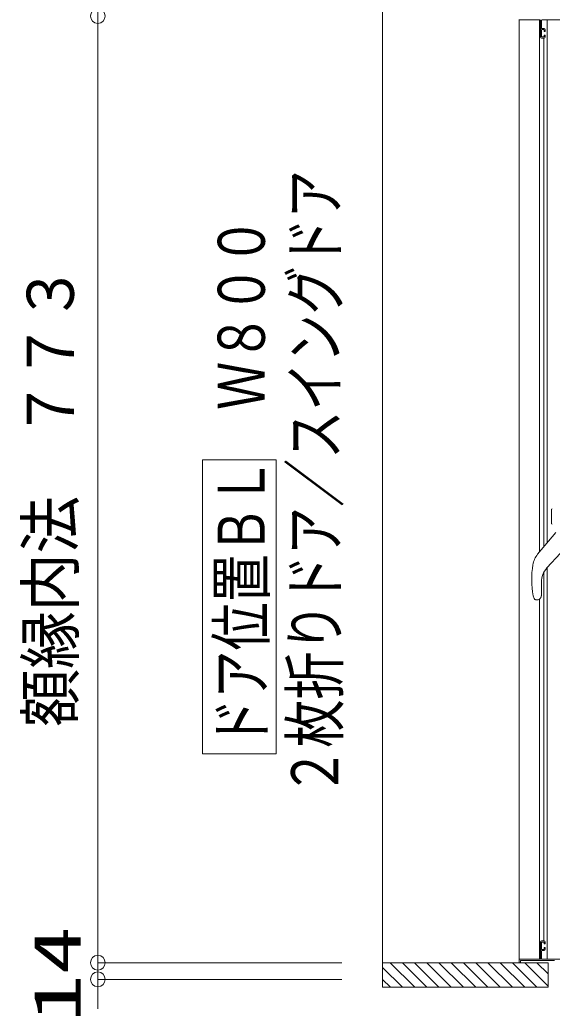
# Model space of a CAD drawing. Units: millimetres on the paper. Extents: x -305 to 305, y -152 to 152.
# Drawn here: x -166.06 to -144.34, y 8.57 to 49.25 of the extents above; entities that cross this region are included whole.
import ezdxf
from ezdxf.enums import TextEntityAlignment as Align

# ---------------------------------------------------------------- set-up
doc = ezdxf.new("R2010")
doc.units = ezdxf.units.MM
doc.layers.add('0-0_0', color=7, linetype='Continuous', lineweight=9)
doc.layers.add('0-1_VIEW0001', color=7, linetype='Continuous', lineweight=9)
doc.styles.add('ＭＳ ゴシック', font='')
doc.styles.get('ＭＳ ゴシック').set_extended_font_data('MS Gothic')

# ---------------------------------------------------------------- blocks, each defined once
blk = doc.blocks.new('_ORIGIN')
at = {"layer": '0-0_0'}
blk.add_line((0, 0), (-1, 0), dxfattribs=at)
blk.add_circle((0, 0), 0.5, dxfattribs=at)

msp = doc.modelspace()

# ---------------------------------------------------------------- linework, layer by layer
at = {"layer": '0-0_0'}
for p, q in [((-162.881, 48.804), (-162.881, 11.354)), ((-162.881, 11.354), (-162.881, 11.954)), ((-152.923, 10.754), (-162.881, 10.754)), ((-152.923, 10.754), (-162.881, 10.754)), ((-162.881, 10.754), (-162.881, 10.074)), ((-152.923, 10.074), (-162.881, 10.074)), ((-162.881, 9.474), (-162.881, 8.874))]:
    msp.add_line(p, q, dxfattribs=at)
at = {"layer": '0-1_VIEW0001'}
for p, q in [((-151.259, 50.347), (-151.259, 9.748)), ((-145.684, 10.898), (-145.684, 49.248)), ((-145.669, 49.248), (-144.834, 49.248)), ((-144.857, 27.519), (-144.857, 49.248)), ((-144.819, 49.233), (-144.819, 48.548)), ((-144.769, 48.913), (-144.769, 49.233)), ((-144.754, 49.248), (-142.459, 49.248)), ((-144.541, 27.903), (-144.541, 49.248)), ((-144.769, 48.568), (-144.769, 48.838)), ((-144.669, 48.898), (-144.754, 48.898)), ((-144.754, 48.853), (-144.684, 48.853)), ((-144.669, 48.838), (-144.669, 48.793)), ((-144.619, 48.793), (-144.619, 48.848)), ((-144.769, 48.498), (-144.669, 48.498)), ((-144.684, 48.553), (-144.754, 48.553)), ((-144.681, 27.733), (-144.681, 48.498)), ((-144.669, 48.613), (-144.669, 48.568)), ((-144.654, 48.778), (-144.634, 48.778)), ((-144.634, 48.628), (-144.654, 48.628)), ((-144.619, 48.548), (-144.619, 48.613)), ((-155.61, 31.285), (-158.61, 31.285)), ((-158.61, 19.285), (-158.61, 31.285)), ((-155.61, 19.285), (-155.61, 31.285)), ((-144.369, 29.256), (-144.369, 28.69)), ((-144.932, 27.428), (-144.194, 28.323)), ((-143.373, 28.161), (-144.551, 26.873)), ((-144.541, 10.898), (-144.541, 26.885)), ((-144.681, 11.648), (-144.681, 26.688)), ((-144.778, 26.289), (-144.778, 25.77)), ((-145.112, 25.736), (-145.068, 25.621)), ((-145.041, 25.587), (-145.068, 25.621)), ((-145.041, 25.587), (-145.04, 25.586)), ((-144.916, 25.573), (-144.998, 25.573)), ((-144.857, 10.898), (-144.857, 25.573)), ((-144.84, 25.609), (-144.841, 25.606)), ((-155.61, 19.285), (-158.61, 19.285)), ((-144.819, 10.913), (-144.819, 11.598)), ((-144.769, 11.648), (-144.669, 11.648)), ((-144.769, 11.578), (-144.769, 11.308)), ((-144.684, 11.593), (-144.754, 11.593)), ((-144.669, 11.533), (-144.669, 11.578)), ((-144.634, 11.518), (-144.654, 11.518)), ((-144.619, 11.598), (-144.619, 11.533)), ((-144.769, 11.233), (-144.769, 10.913)), ((-144.754, 11.293), (-144.684, 11.293)), ((-144.669, 11.248), (-144.754, 11.248)), ((-144.669, 11.308), (-144.669, 11.353)), ((-144.654, 11.368), (-144.634, 11.368)), ((-144.619, 11.353), (-144.619, 11.298)), ((-151.259, 10.748), (-144.509, 10.748)), ((-150.949, 10.748), (-149.949, 9.748)), ((-150.454, 10.748), (-149.454, 9.748)), ((-149.959, 10.748), (-148.959, 9.748)), ((-149.459, 10.748), (-148.459, 9.748)), ((-148.959, 10.748), (-147.959, 9.748)), ((-148.459, 10.748), (-147.459, 9.748)), ((-147.959, 10.748), (-146.959, 9.748)), ((-147.459, 10.748), (-146.459, 9.748)), ((-146.959, 10.748), (-145.959, 9.748)), ((-146.459, 10.748), (-145.459, 9.748)), ((-145.959, 10.748), (-144.959, 9.748)), ((-145.684, 10.763), (-145.684, 10.883)), ((-145.669, 10.898), (-144.834, 10.898)), ((-145.634, 10.833), (-145.634, 10.763)), ((-144.249, 10.848), (-145.619, 10.848)), ((-145.459, 10.748), (-144.509, 9.798)), ((-144.959, 10.748), (-144.509, 10.298)), ((-144.754, 10.898), (-142.459, 10.898)), ((-151.259, 10.563), (-150.444, 9.748)), ((-151.259, 10.068), (-150.939, 9.748))]:
    msp.add_line(p, q, dxfattribs=at)
at = {"layer": '0-1_VIEW0001', "color": 5}
msp.add_line((-144.509, 10.748), (-151.259, 10.748), dxfattribs=at)
at = {"layer": '0-1_VIEW0001'}
for points in [[(-144.839, 25.609), (-144.838, 25.61), (-144.838, 25.611), (-144.837, 25.612), (-144.836, 25.613), (-144.835, 25.614), (-144.834, 25.616), (-144.833, 25.617), (-144.831, 25.618), (-144.83, 25.62), (-144.829, 25.621), (-144.828, 25.622), (-144.827, 25.624), (-144.826, 25.625), (-144.825, 25.627), (-144.824, 25.628), (-144.823, 25.63), (-144.822, 25.631), (-144.821, 25.633), (-144.82, 25.635), (-144.818, 25.638), (-144.816, 25.641), (-144.814, 25.644), (-144.812, 25.647), (-144.81, 25.651), (-144.808, 25.654), (-144.806, 25.658), (-144.804, 25.661), (-144.802, 25.665), (-144.8, 25.669), (-144.799, 25.673), (-144.797, 25.677), (-144.796, 25.68), (-144.794, 25.684), (-144.793, 25.688), (-144.791, 25.692), (-144.79, 25.696), (-144.789, 25.7), (-144.787, 25.705), (-144.786, 25.709)], [(-144.786, 25.709), (-144.785, 25.713), (-144.784, 25.717), (-144.783, 25.721), (-144.782, 25.726), (-144.782, 25.73), (-144.781, 25.734), (-144.78, 25.738), (-144.78, 25.743), (-144.779, 25.747), (-144.779, 25.752), (-144.779, 25.754), (-144.778, 25.756), (-144.778, 25.758), (-144.778, 25.76), (-144.778, 25.762), (-144.778, 25.764), (-144.778, 25.767), (-144.778, 25.769), (-144.778, 25.771), (-144.778, 25.773)], [(-144.998, 25.573), (-145, 25.573), (-145.002, 25.574), (-145.005, 25.574), (-145.007, 25.574), (-145.009, 25.574), (-145.011, 25.575), (-145.013, 25.575), (-145.016, 25.575), (-145.018, 25.576), (-145.02, 25.576), (-145.022, 25.577), (-145.025, 25.578), (-145.027, 25.578), (-145.029, 25.579), (-145.031, 25.58), (-145.033, 25.581), (-145.035, 25.582), (-145.037, 25.583), (-145.039, 25.585), (-145.04, 25.586)], [(-151.259, 9.748), (-144.509, 9.748), (-144.509, 10.749)]]:
    msp.add_lwpolyline(points, dxfattribs=at)
for centre, radius, start, end in [((-145.669, 49.263), 0.015, 180, 270), ((-144.834, 49.233), 0.015, 0, 90), ((-144.754, 49.233), 0.015, 90, 180), ((-144.754, 48.913), 0.015, 180, 270), ((-144.754, 48.838), 0.015, 90, 180), ((-144.684, 48.838), 0.015, 0, 90), ((-144.669, 48.848), 0.05, 0, 90), ((-144.769, 48.548), 0.05, 180, 270), ((-144.754, 48.568), 0.015, 180, 270), ((-144.684, 48.568), 0.015, 270, 0), ((-144.654, 48.793), 0.015, 180, 270), ((-144.654, 48.613), 0.015, 90, 180), ((-144.669, 48.548), 0.05, 270, 0), ((-144.634, 48.793), 0.015, 270, 0), ((-144.634, 48.613), 0.015, 0, 90), ((-144.334, 29.256), 0.035, 105, 180), ((-144.334, 28.69), 0.035, 180, 255), ((-144.238, 26.855), 0.9, 140.5, 170.7116), ((-141.504, 26.408), 3.67, 170.7116, 190.5453), ((-143.913, 26.289), 0.865, 137.5638, 180), ((-144.916, 25.673), 0.1, 270, 318.1897), ((-144.769, 11.598), 0.05, 90, 180), ((-144.754, 11.578), 0.015, 90, 180), ((-144.684, 11.578), 0.015, 0, 90), ((-144.669, 11.598), 0.05, 0, 90), ((-144.654, 11.533), 0.015, 180, 270), ((-144.634, 11.533), 0.015, 270, 0), ((-144.754, 11.308), 0.015, 180, 270), ((-144.754, 11.233), 0.015, 90, 180), ((-144.684, 11.308), 0.015, 270, 0), ((-144.654, 11.353), 0.015, 90, 180), ((-144.669, 11.298), 0.05, 270, 0), ((-144.634, 11.353), 0.015, 0, 90), ((-145.669, 10.883), 0.015, 90, 180), ((-145.669, 10.763), 0.015, 180, 270), ((-145.649, 10.763), 0.015, 270, 0), ((-145.619, 10.833), 0.015, 90, 180), ((-144.834, 10.913), 0.015, 270, 0), ((-144.754, 10.913), 0.015, 180, 270)]:
    msp.add_arc(centre, radius, start, end, dxfattribs=at)

# ---------------------------------------------------------------- block references
at = {"layer": '0-0_0', "xscale": 0.6, "yscale": 0.6}
for p, rotation in [((-162.881, 49.404), 270), ((-162.881, 49.404), 90), ((-162.881, 10.754), 270), ((-162.881, 10.754), 270), ((-162.881, 10.074), 90)]:
    msp.add_blockref('_ORIGIN', p, dxfattribs=dict(at, rotation=rotation))

# ---------------------------------------------------------------- texts
at = {"layer": '0-0_0', "style": 'ＭＳ ゴシック'}
for s, width, p in [('額縁内法\u3000７７３', 0.9, (-163.284, 20.386)), ('14', 1.5, (-163.011, 8.319))]:
    msp.add_text(s, height=1.921, rotation=90, dxfattribs=dict(at, width=width)).set_placement(p, align=Align.BOTTOM_LEFT)
at = {"layer": '0-1_VIEW0001', "style": 'ＭＳ ゴシック', "width": 0.75}
for s, p in [('２枚折りドア／スイングドア', (-152.493, 17.57)), ('ドア位置ＢＬ\u3000Ｗ８００', (-155.49, 19.57))]:
    msp.add_text(s, height=1.921, rotation=90, dxfattribs=at).set_placement(p, align=Align.BOTTOM_LEFT)

doc.saveas('drawing.dxf')
